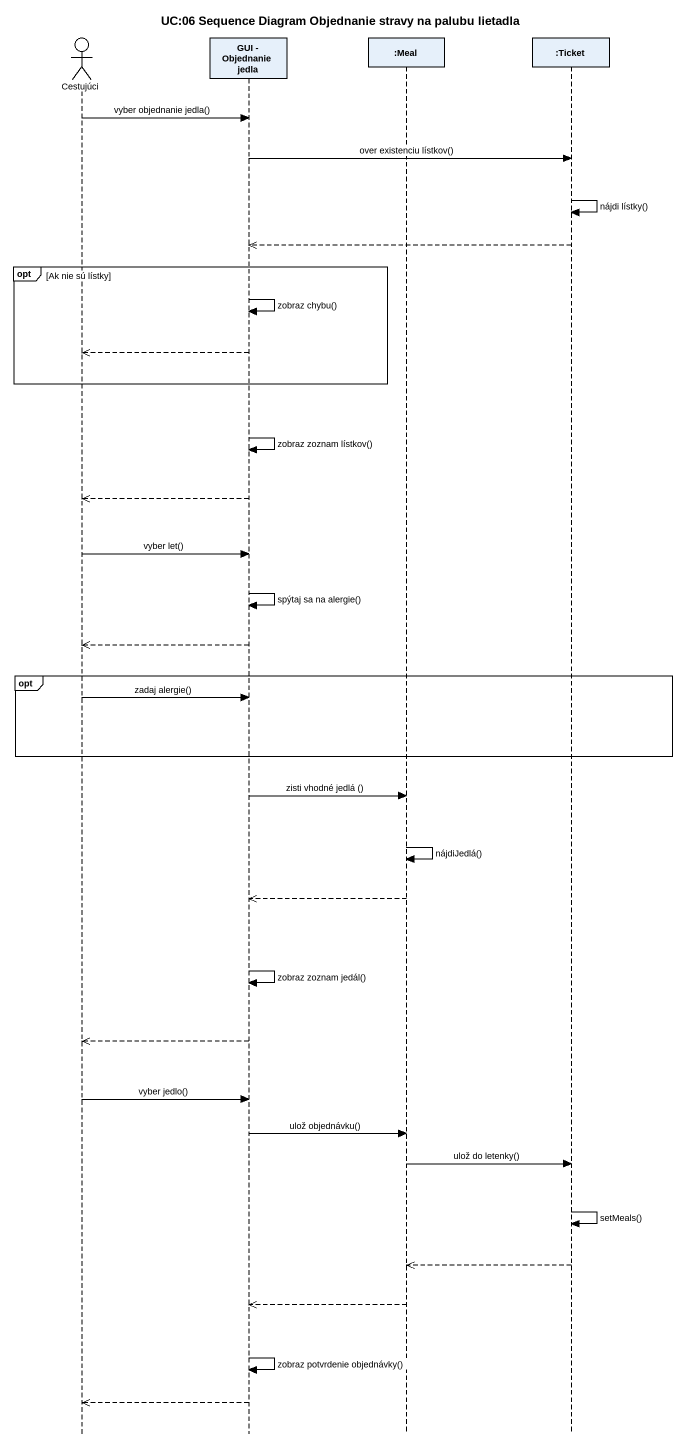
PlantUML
@startuml
title UC:06 Sequence Diagram Objednanie stravy na palubu lietadla
hide footbox
actor Cestujúci
participant "GUI - Objednanie jedla" as GUI_Objednanie_jedla
participant ":Meal" as Meal
participant ":Ticket" as Ticket

Cestujúci -> GUI_Objednanie_jedla : vyber objednanie jedla()
GUI_Objednanie_jedla -> Ticket : over existenciu lístkov()
Ticket -> Ticket : nájdi lístky()
Ticket -->> GUI_Objednanie_jedla
opt Ak nie sú lístky
  GUI_Objednanie_jedla -> GUI_Objednanie_jedla : zobraz chybu()
  GUI_Objednanie_jedla -->> Cestujúci
end
GUI_Objednanie_jedla -> GUI_Objednanie_jedla : zobraz zoznam lístkov()
GUI_Objednanie_jedla -->> Cestujúci
Cestujúci -> GUI_Objednanie_jedla : vyber let()
GUI_Objednanie_jedla -> GUI_Objednanie_jedla : spýtaj sa na alergie()
GUI_Objednanie_jedla -->> Cestujúci
opt
  Cestujúci -> GUI_Objednanie_jedla : zadaj alergie()
end
GUI_Objednanie_jedla -> Meal : zisti vhodné jedlá ()
Meal -> Meal : nájdiJedlá()
Meal -->> GUI_Objednanie_jedla
GUI_Objednanie_jedla -> GUI_Objednanie_jedla : zobraz zoznam jedál()
GUI_Objednanie_jedla -->> Cestujúci
Cestujúci -> GUI_Objednanie_jedla : vyber jedlo()
GUI_Objednanie_jedla -> Meal : ulož objednávku()
Meal -> Ticket : ulož do letenky()
Ticket -> Ticket : setMeals()
Ticket -->> Meal
Meal -->> GUI_Objednanie_jedla
GUI_Objednanie_jedla -> GUI_Objednanie_jedla : zobraz potvrdenie objednávky()
GUI_Objednanie_jedla -->> Cestujúci
@enduml
